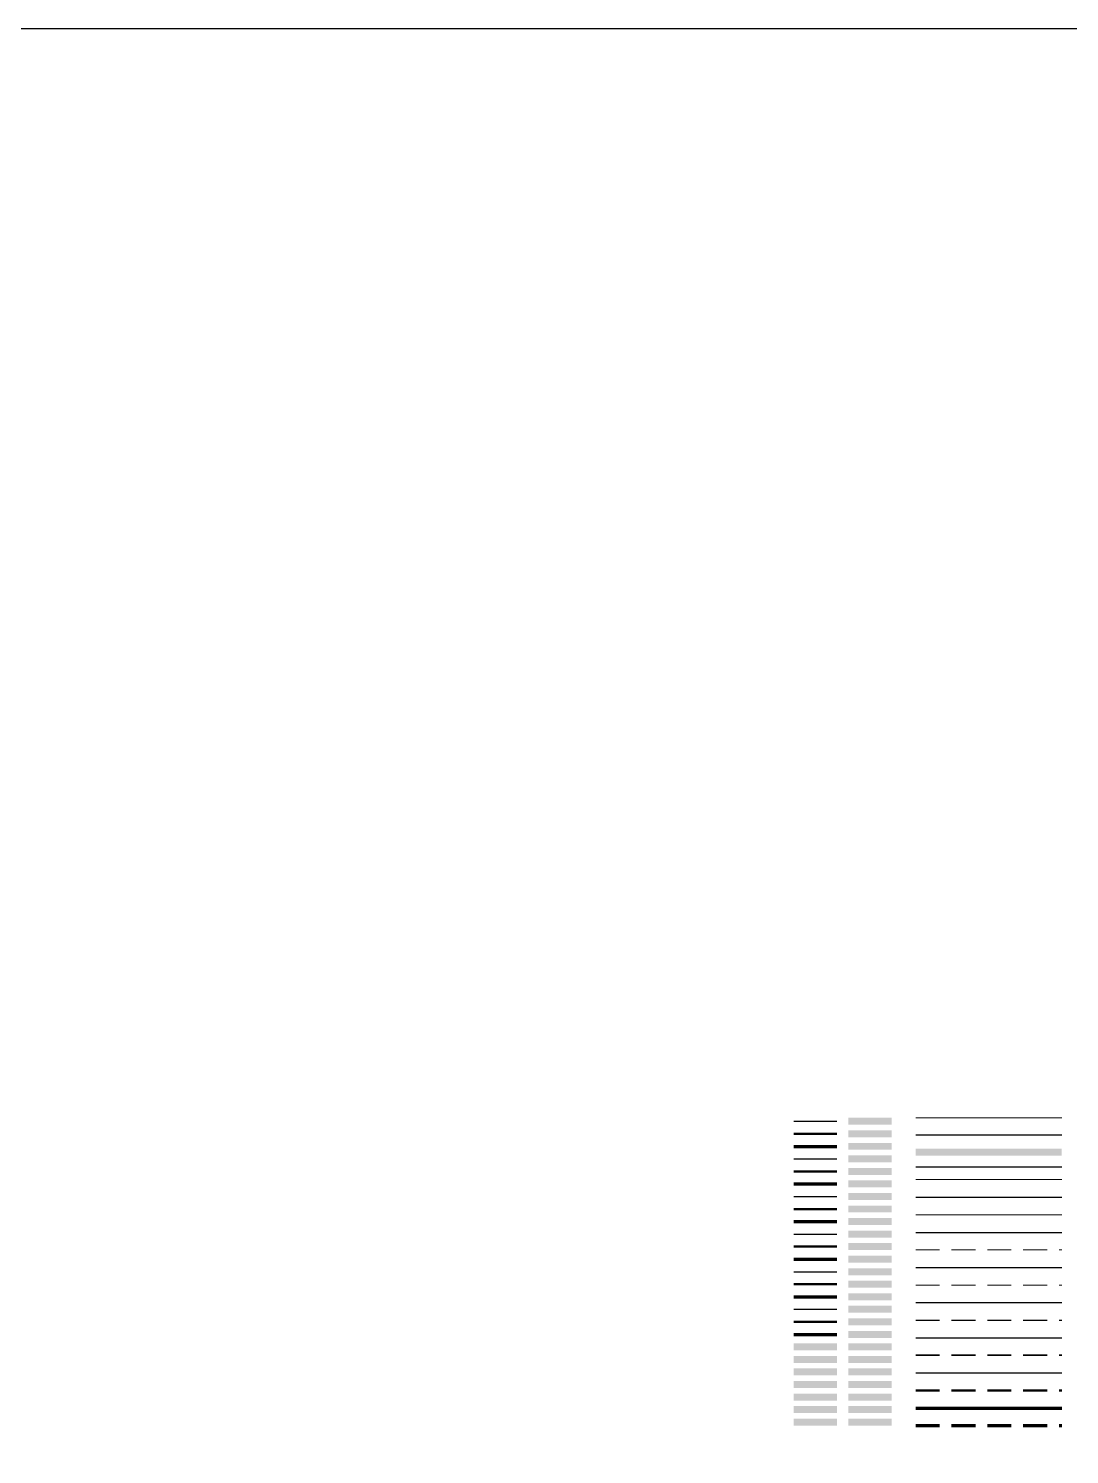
# Model space of a CAD drawing. Header units: metres. Extents: x -81 to 63023, y -186 to 109005.
# Drawn here: x -3.8 to 51.5, y -16.6 to 59.2 of the extents above; entities that cross this region are included whole.
import ezdxf

# ---------------------------------------------------------------- set-up
doc = ezdxf.new("R2010")
doc.units = ezdxf.units.M
doc.linetypes.add('NASCOSTA', pattern=[9.525, 6.35, -3.175])
doc.layers.add('0__No_Plot', color=5, linetype='Continuous', plot=False)
doc.layers.add('no_plot', color=5, linetype='Continuous', plot=False)
for name, color, linetype in [('colore roccia', 35, 'Continuous'), ('LIN010CO', 2, 'Continuous'), ('LIN018CO', 6, 'Continuous'), ('LIN025CO', 7, 'Continuous'), ('LIN035CO', 1, 'Continuous'), ('LIN050CO', 3, 'Continuous'), ('TRATTCOLO-1', 11, 'Continuous'), ('TRATTCOLO-10', 81, 'Continuous'), ('TRATTCOLO-11', 91, 'Continuous'), ('TRATTCOLO-12', 101, 'Continuous'), ('TRATTCOLO-13', 111, 'Continuous'), ('TRATTCOLO-14', 121, 'Continuous'), ('TRATTCOLO-15', 131, 'Continuous'), ('TRATTCOLO-16', 141, 'Continuous'), ('TRATTCOLO-17', 151, 'Continuous'), ('TRATTCOLO-18', 161, 'Continuous'), ('TRATTCOLO-19', 171, 'Continuous'), ('TRATTCOLO-2', 21, 'Continuous'), ('TRATTCOLO-20', 181, 'Continuous'), ('TRATTCOLO-21', 191, 'Continuous'), ('TRATTCOLO-22', 201, 'Continuous'), ('TRATTCOLO-23', 211, 'Continuous'), ('TRATTCOLO-24', 221, 'Continuous'), ('TRATTCOLO-25', 231, 'Continuous'), ('TRATTCOLO-26', 241, 'Continuous'), ('TRATTCOLO-27', 250, 'Continuous'), ('TRATTCOLO-28', 251, 'Continuous'), ('TRATTCOLO-29', 252, 'Continuous'), ('TRATTCOLO-3', 31, 'Continuous'), ('TRATTCOLO-30', 253, 'Continuous'), ('TRATTCOLO-31', 254, 'Continuous'), ('TRATTCOLO-32', 255, 'Continuous'), ('TRATTCOLO-4', 41, 'Continuous'), ('TRATTCOLO-5', 40, 'Continuous'), ('TRATTCOLO-6', 44, 'Continuous'), ('TRATTCOLO-7', 51, 'Continuous'), ('TRATTCOLO-8', 61, 'Continuous'), ('TRATTCOLO-9', 71, 'Continuous')]:
    doc.layers.add(name, color=color, linetype=linetype)
for name, color, linetype, lineweight in [('curve_liv_principali', 7, 'Continuous', 25), ('curve_liv_secondarie', 2, 'Continuous', 9), ('DIME', 6, 'Continuous', 18), ('LIN010TR', 2, 'NASCOSTA', 9), ('LIN018TR', 6, 'NASCOSTA', 18), ('LIN025TR', 7, 'NASCOSTA', 25), ('LIN035TR', 1, 'NASCOSTA', 35), ('LIN050TR', 3, 'NASCOSTA', 50), ('LIN070CO', 4, 'Continuous', 70), ('LIN070TR', 4, 'NASCOSTA', 70), ('LINCOLO-BLU-025', 150, 'Continuous', 25), ('LINCOLO-BLU-050', 152, 'Continuous', 50), ('LINCOLO-BLU-070', 160, 'Continuous', 70), ('LINCOLO-CIANO-025', 130, 'Continuous', 25), ('LINCOLO-CIANO-050', 132, 'Continuous', 50), ('LINCOLO-CIANO-070', 142, 'Continuous', 70), ('LINCOLO-MAGE-025', 210, 'Continuous', 25), ('LINCOLO-MAGE-050', 220, 'Continuous', 50), ('LINCOLO-MAGE-070', 230, 'Continuous', 70), ('LINCOLO-ORANGE-025', 29, 'Continuous', 25), ('LINCOLO-ORANGE-050', 32, 'Continuous', 50), ('LINCOLO-ORANGE-070', 33, 'Continuous', 70), ('LINCOLO-ROSSO-025', 10, 'Continuous', 25), ('LINCOLO-ROSSO-050', 20, 'Continuous', 50), ('LINCOLO-ROSSO-070', 30, 'Continuous', 70), ('LINCOLO-VERDE-025', 80, 'Continuous', 25), ('LINCOLO-VERDE-050', 90, 'Continuous', 50), ('LINCOLO-VERDE-070', 100, 'Continuous', 70)]:
    doc.layers.add(name, color=color, linetype=linetype, lineweight=lineweight)
doc.styles.get("Standard").update_dxf_attribs({"font": 'txt.shx'})
doc.linetypes.add('INTERRUPTION', pattern='A,0.5,-0.1,["V",Standard,S=0.1,R=0,X=-0.1,Y=-0.1],0', length=0.6)
doc.linetypes.add('ROCK', pattern='A,0.25,-0.18,["<",Standard,S=0.18,R=90,X=0,Y=-0.09],0,["-",Standard,S=0.18,R=45,X=-0.111213,Y=-0.238491],0.25', length=0.68)

msp = doc.modelspace()

# ---------------------------------------------------------------- hatches: boundary and pattern name
at = {"layer": 'colore roccia'}
h = msp.add_hatch(color=256, dxfattribs=at)
h.dxf.hatch_style = 1
h.paths.add_polyline_path([(51.12, -0.334), (43.361, -0.334), (43.361, -0.704), (45.655, -0.704), (51.12, -0.704)])
at = {"layer": 'TRATTCOLO-1'}
msp.add_hatch(color=256, dxfattribs=at).paths.add_polyline_path([(36.882, -11.056), (39.175, -11.056), (39.175, -10.687), (36.882, -10.687)])
at = {"layer": 'TRATTCOLO-10'}
msp.add_hatch(color=256, dxfattribs=at).paths.add_polyline_path([(42.079, -0.397), (42.079, -0.027), (39.786, -0.027), (39.786, -0.397)])
at = {"layer": 'TRATTCOLO-11'}
msp.add_hatch(color=256, dxfattribs=at).paths.add_polyline_path([(42.079, -1.063), (42.079, -0.694), (39.786, -0.694), (39.786, -1.063)])
at = {"layer": 'TRATTCOLO-12'}
msp.add_hatch(color=256, dxfattribs=at).paths.add_polyline_path([(42.079, -1.73), (42.079, -1.36), (39.786, -1.36), (39.786, -1.73)])
at = {"layer": 'TRATTCOLO-13'}
msp.add_hatch(color=256, dxfattribs=at).paths.add_polyline_path([(39.786, -2.396), (42.079, -2.396), (42.079, -2.026), (39.786, -2.026)])
at = {"layer": 'TRATTCOLO-14'}
msp.add_hatch(color=256, dxfattribs=at).paths.add_polyline_path([(42.079, -3.062), (42.079, -2.692), (39.786, -2.692), (39.786, -3.062)])
at = {"layer": 'TRATTCOLO-15'}
msp.add_hatch(color=256, dxfattribs=at).paths.add_polyline_path([(39.786, -3.728), (42.079, -3.728), (42.079, -3.358), (39.786, -3.358)])
at = {"layer": 'TRATTCOLO-16'}
msp.add_hatch(color=256, dxfattribs=at).paths.add_polyline_path([(39.786, -4.394), (42.079, -4.394), (42.079, -4.025), (39.786, -4.025)])
at = {"layer": 'TRATTCOLO-17'}
msp.add_hatch(color=256, dxfattribs=at).paths.add_polyline_path([(42.079, -5.061), (42.079, -4.691), (39.786, -4.691), (39.786, -5.061)])
at = {"layer": 'TRATTCOLO-18'}
msp.add_hatch(color=256, dxfattribs=at).paths.add_polyline_path([(42.079, -5.727), (42.079, -5.357), (39.786, -5.357), (39.786, -5.727)])
at = {"layer": 'TRATTCOLO-19'}
msp.add_hatch(color=256, dxfattribs=at).paths.add_polyline_path([(39.786, -6.023), (39.786, -6.393), (42.079, -6.393), (42.079, -6.023)])
at = {"layer": 'TRATTCOLO-2'}
msp.add_hatch(color=256, dxfattribs=at).paths.add_polyline_path([(39.175, -11.723), (39.175, -11.353), (36.882, -11.353), (36.882, -11.723)])
at = {"layer": 'TRATTCOLO-20'}
msp.add_hatch(color=256, dxfattribs=at).paths.add_polyline_path([(42.079, -7.059), (42.079, -6.689), (39.786, -6.689), (39.786, -7.059)])
at = {"layer": 'TRATTCOLO-21'}
msp.add_hatch(color=256, dxfattribs=at).paths.add_polyline_path([(39.786, -7.356), (39.786, -7.725), (42.079, -7.725), (42.079, -7.356)])
at = {"layer": 'TRATTCOLO-22'}
msp.add_hatch(color=256, dxfattribs=at).paths.add_polyline_path([(39.786, -8.392), (42.079, -8.392), (42.079, -8.022), (39.786, -8.022)])
at = {"layer": 'TRATTCOLO-23'}
msp.add_hatch(color=256, dxfattribs=at).paths.add_polyline_path([(42.079, -9.058), (42.079, -8.688), (39.786, -8.688), (39.786, -9.058)])
at = {"layer": 'TRATTCOLO-24'}
msp.add_hatch(color=256, dxfattribs=at).paths.add_polyline_path([(42.079, -9.724), (42.079, -9.354), (39.786, -9.354), (39.786, -9.724)])
at = {"layer": 'TRATTCOLO-25'}
msp.add_hatch(color=256, dxfattribs=at).paths.add_polyline_path([(42.079, -10.39), (42.079, -10.02), (39.786, -10.02), (39.786, -10.39)])
at = {"layer": 'TRATTCOLO-26'}
msp.add_hatch(color=256, dxfattribs=at).paths.add_polyline_path([(42.079, -11.056), (42.079, -10.687), (39.786, -10.687), (39.786, -11.056)])
at = {"layer": 'TRATTCOLO-27'}
msp.add_hatch(color=256, dxfattribs=at).paths.add_polyline_path([(42.079, -11.723), (42.079, -11.353), (39.786, -11.353), (39.786, -11.723)])
at = {"layer": 'TRATTCOLO-28'}
msp.add_hatch(color=256, dxfattribs=at).paths.add_polyline_path([(39.786, -12.389), (42.079, -12.389), (42.079, -12.019), (39.786, -12.019)])
at = {"layer": 'TRATTCOLO-29'}
msp.add_hatch(color=256, dxfattribs=at).paths.add_polyline_path([(39.786, -12.685), (39.786, -13.055), (42.079, -13.055), (42.079, -12.685)])
at = {"layer": 'TRATTCOLO-3'}
msp.add_hatch(color=256, dxfattribs=at).paths.add_polyline_path([(39.175, -12.389), (39.175, -12.019), (36.882, -12.019), (36.882, -12.389)])
at = {"layer": 'TRATTCOLO-30'}
msp.add_hatch(color=256, dxfattribs=at).paths.add_polyline_path([(42.079, -13.721), (42.079, -13.351), (39.786, -13.351), (39.786, -13.721)])
at = {"layer": 'TRATTCOLO-31'}
msp.add_hatch(color=256, dxfattribs=at).paths.add_polyline_path([(42.079, -14.387), (42.079, -14.018), (39.786, -14.018), (39.786, -14.387)])
at = {"layer": 'TRATTCOLO-32'}
msp.add_hatch(color=256, dxfattribs=at).paths.add_polyline_path([(42.079, -15.054), (42.079, -14.684), (39.786, -14.684), (39.786, -15.054)])
at = {"layer": 'TRATTCOLO-4'}
msp.add_hatch(color=256, dxfattribs=at).paths.add_polyline_path([(36.882, -12.685), (36.882, -13.055), (39.175, -13.055), (39.175, -12.685)])
at = {"layer": 'TRATTCOLO-5'}
msp.add_hatch(color=40, dxfattribs=at).paths.add_polyline_path([(39.175, -13.721), (39.175, -13.351), (36.882, -13.351), (36.882, -13.721)])
at = {"layer": 'TRATTCOLO-6'}
msp.add_hatch(color=44, dxfattribs=at).paths.add_polyline_path([(36.882, -14.018), (36.882, -14.387), (39.175, -14.387), (39.175, -14.018)])
at = {"layer": 'TRATTCOLO-7'}
msp.add_hatch(color=256, dxfattribs=at).paths.add_polyline_path([(39.175, -15.054), (39.175, -14.684), (36.882, -14.684), (36.882, -15.054)])
at = {"layer": 'TRATTCOLO-8'}
msp.add_hatch(color=256, dxfattribs=at).paths.add_polyline_path([(42.079, 0.935), (42.079, 1.305), (39.786, 1.305), (39.786, 0.935)])
at = {"layer": 'TRATTCOLO-9'}
msp.add_hatch(color=256, dxfattribs=at).paths.add_polyline_path([(42.079, 0.269), (42.079, 0.639), (39.786, 0.639), (39.786, 0.269)])

# ---------------------------------------------------------------- linework, layer by layer
at = {"layer": '0__No_Plot', "color": 3}
msp.add_lwpolyline([(-81.093, 59.198), (284.944, 59.198), (284.944, -186.331), (-81.093, -186.331)], close=True, dxfattribs=at)
at = {"layer": 'curve_liv_principali'}
msp.add_line((43.361, -2.915), (51.12, -2.915), dxfattribs=at)
at = {"layer": 'curve_liv_secondarie'}
msp.add_line((43.361, -1.981), (51.12, -1.981), dxfattribs=at)
at = {"layer": 'DIME'}
msp.add_line((43.361, -3.849), (51.12, -3.849), dxfattribs=at)
at = {"layer": 'LIN010CO'}
msp.add_line((43.361, -4.783), (51.12, -4.783), dxfattribs=at)
at = {"layer": 'LIN010TR', "ltscale": 0.2}
msp.add_line((43.361, -5.716), (51.12, -5.716), dxfattribs=at)
at = {"layer": 'LIN018CO'}
msp.add_line((43.361, -6.65), (51.12, -6.65), dxfattribs=at)
at = {"layer": 'LIN018TR', "linetype": 'INTERRUPTION', "ltscale": 2}
msp.add_line((43.361, 1.305), (51.12, 1.305), dxfattribs=at)
at = {"layer": 'LIN018TR', "ltscale": 0.2}
msp.add_line((43.361, -7.584), (51.12, -7.584), dxfattribs=at)
at = {"layer": 'LIN025CO'}
msp.add_line((43.361, -8.517), (51.12, -8.517), dxfattribs=at)
at = {"layer": 'LIN025TR', "ltscale": 0.2}
msp.add_line((43.361, -9.451), (51.12, -9.451), dxfattribs=at)
at = {"layer": 'LIN035CO'}
msp.add_line((43.361, -10.385), (51.12, -10.385), dxfattribs=at)
at = {"layer": 'LIN035TR', "ltscale": 0.2}
msp.add_line((43.361, -11.319), (51.12, -11.319), dxfattribs=at)
at = {"layer": 'LIN050CO', "linetype": 'ROCK', "ltscale": 2}
msp.add_line((43.361, 0.405), (51.12, 0.405), dxfattribs=at)
at = {"layer": 'LIN050CO'}
msp.add_line((43.361, -12.252), (51.12, -12.252), dxfattribs=at)
at = {"layer": 'LIN050TR', "ltscale": 0.2}
msp.add_line((43.361, -13.186), (51.12, -13.186), dxfattribs=at)
at = {"layer": 'LIN070CO'}
msp.add_line((43.361, -14.12), (51.12, -14.12), dxfattribs=at)
at = {"layer": 'LIN070TR', "ltscale": 0.2}
msp.add_line((43.361, -15.054), (51.12, -15.054), dxfattribs=at)
at = {"layer": 'LINCOLO-BLU-025'}
msp.add_line((36.882, -6.874), (39.175, -6.874), dxfattribs=at)
at = {"layer": 'LINCOLO-BLU-050'}
msp.add_line((36.882, -7.541), (39.175, -7.541), dxfattribs=at)
at = {"layer": 'LINCOLO-BLU-070'}
msp.add_line((36.882, -8.207), (39.175, -8.207), dxfattribs=at)
at = {"layer": 'LINCOLO-CIANO-025', "ltscale": 0.1}
msp.add_line((36.882, -4.876), (39.175, -4.876), dxfattribs=at)
at = {"layer": 'LINCOLO-CIANO-050'}
msp.add_line((36.882, -5.542), (39.175, -5.542), dxfattribs=at)
at = {"layer": 'LINCOLO-CIANO-070', "ltscale": 0.1}
msp.add_line((36.882, -6.208), (39.175, -6.208), dxfattribs=at)
at = {"layer": 'LINCOLO-MAGE-025'}
msp.add_line((36.882, -8.873), (39.175, -8.873), dxfattribs=at)
at = {"layer": 'LINCOLO-MAGE-050'}
msp.add_line((36.882, -9.539), (39.175, -9.539), dxfattribs=at)
at = {"layer": 'LINCOLO-MAGE-070'}
msp.add_line((36.882, -10.205), (39.175, -10.205), dxfattribs=at)
at = {"layer": 'LINCOLO-ORANGE-025', "ltscale": 0.1}
msp.add_line((36.882, -0.878), (39.175, -0.878), dxfattribs=at)
at = {"layer": 'LINCOLO-ORANGE-050'}
msp.add_line((36.882, -1.545), (39.175, -1.545), dxfattribs=at)
at = {"layer": 'LINCOLO-ORANGE-070', "ltscale": 0.1}
msp.add_line((36.882, -2.211), (39.175, -2.211), dxfattribs=at)
at = {"layer": 'LINCOLO-ROSSO-025'}
msp.add_line((36.882, 1.12), (39.175, 1.12), dxfattribs=at)
at = {"layer": 'LINCOLO-ROSSO-050'}
msp.add_line((36.882, 0.454), (39.175, 0.454), dxfattribs=at)
at = {"layer": 'LINCOLO-ROSSO-070'}
msp.add_line((36.882, -0.212), (39.175, -0.212), dxfattribs=at)
at = {"layer": 'LINCOLO-VERDE-025'}
msp.add_line((36.882, -2.877), (39.175, -2.877), dxfattribs=at)
at = {"layer": 'LINCOLO-VERDE-050', "ltscale": 0.1}
msp.add_line((36.882, -3.543), (39.175, -3.543), dxfattribs=at)
at = {"layer": 'LINCOLO-VERDE-070'}
msp.add_line((36.882, -4.21), (39.175, -4.21), dxfattribs=at)
at = {"layer": 'no_plot'}
msp.add_line((43.361, -1.295), (51.12, -1.295), dxfattribs=at)

doc.saveas('drawing.dxf')
